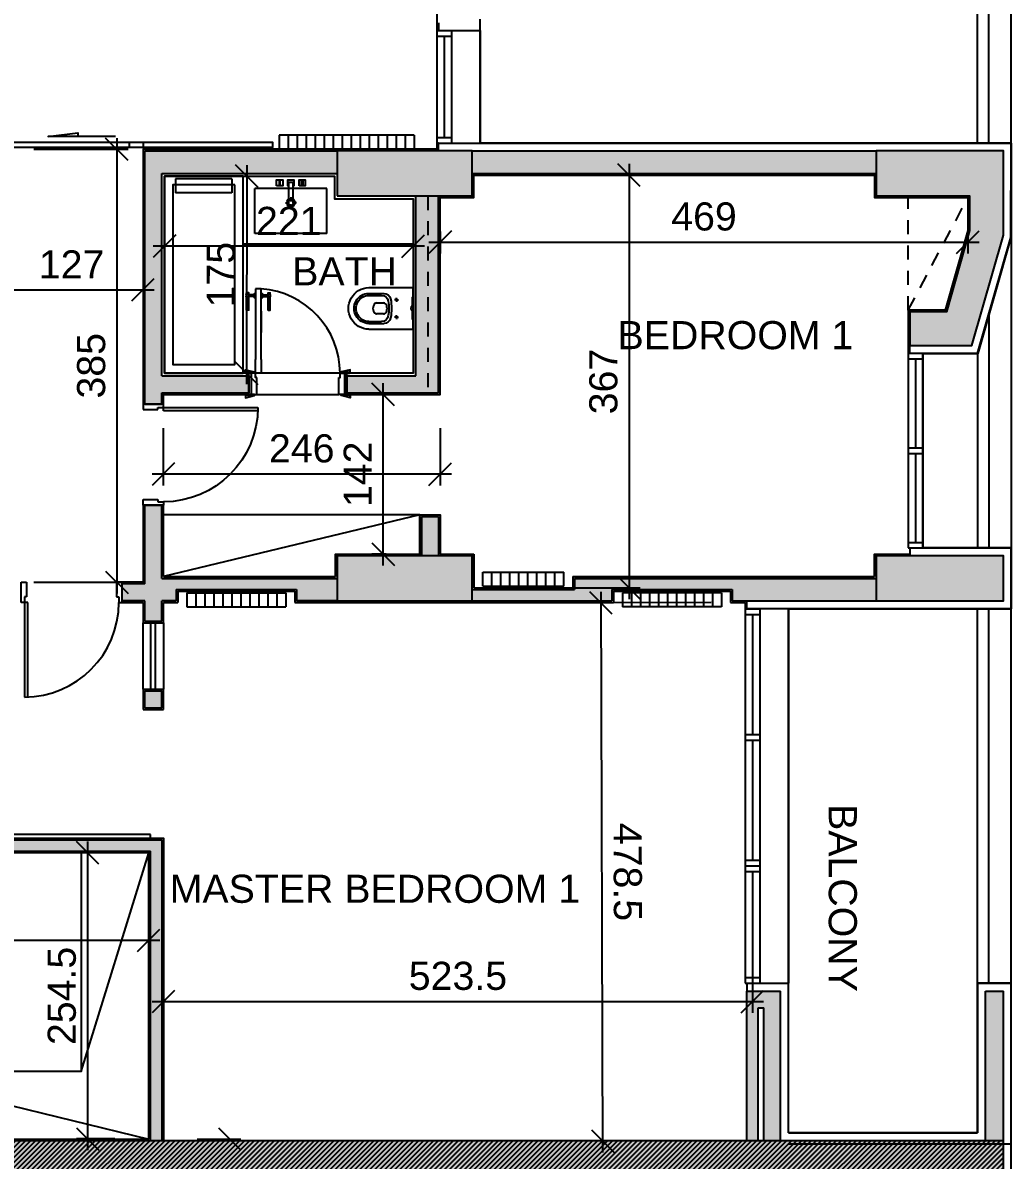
# Model space of a CAD drawing. Extents: x -1.7 to 43, y -165.8 to -101.1.
# Drawn here: x 33.12 to 41.91, y -139.58 to -129.47 of the extents above; entities that cross this region are included whole.
import ezdxf
from ezdxf.enums import TextEntityAlignment as Align

# ---------------------------------------------------------------- set-up
doc = ezdxf.new("R2010")
doc.units = 0
doc.header["$MEASUREMENT"] = 0
doc.header["$PDMODE"] = 35
doc.header["$PDSIZE"] = 0.3
doc.linetypes.add('HIDDEN2', pattern=[0.1875, 0.125, -0.0625])
doc.layers.get('0').update_dxf_attribs({"linetype": 'CONTINUOUS'})
doc.layers.get('DEFPOINTS').update_dxf_attribs({"linetype": 'CONTINUOUS'})
for name, color, linetype in [('04', 4, 'CONTINUOUS'), ('60%', 7, 'CONTINUOUS'), ('A-ALU', 9, 'CONTINUOUS'), ('A-AREAS', 6, 'CONTINUOUS'), ('A-BALUST', 1, 'CONTINUOUS'), ('a-dim', 3, 'CONTINUOUS'), ('A-DOORS', 1, 'CONTINUOUS'), ('A-HATCH-CONC', 8, 'CONTINUOUS'), ('A-NOMENCLATURE', 3, 'CONTINUOUS'), ('A-PLASTER', 8, 'CONTINUOUS'), ('A-PORTE', 1, 'CONTINUOUS'), ('A-PROJECTION', 9, 'CONTINUOUS'), ('a-revetement', 1, 'CONTINUOUS'), ('A-SECT-TILE', 12, 'CONTINUOUS'), ('A-WALL', 4, 'CONTINUOUS'), ('areaexe', 2, 'CONTINUOUS'), ('FURNITURE', 2, 'CONTINUOUS'), ('HATCH', 8, 'CONTINUOUS'), ('S-2ND-3RD-4-5-6TH$0$A-STR 2-3-4-5-6', 2, 'CONTINUOUS')]:
    doc.layers.add(name, color=color, linetype=linetype)
doc.styles.add('A100-STEXT', font='ARIAL.TTF', dxfattribs={"height": 0.25})
doc.dimstyles.new('A100-DIM', dxfattribs={"dimtxt": 0.25, "dimasz": 0.2, "dimexe": 0.1, "dimexo": 0.3, "dimgap": 0.1, "dimtad": 1, "dimlfac": 100, "dimrnd": 0.5, "dimdsep": 46, "dimtxsty": 'A100-STEXT', "dimblk1": 'OBLIQUE', "dimblk2": 'OBLIQUE', "dimsah": 1, "dimcen": -0.05, "dimdle": 0.1, "dimclrd": 15, "dimclre": 15, "dimclrt": 256, "dimadec": 0, "dimazin": 0, "dimtfac": 0.28, "dimtix": 1, "dimtmove": 2, "dimatfit": 3, "dimldrblk": 'OBLIQUE', "dimfxl": 0, "dimtolj": 1, "dimarcsym": 0})

# ---------------------------------------------------------------- blocks, each defined once
blk = doc.blocks.new('_OBLIQUE')
at = {"color": 0, "linetype": 'ByBlock'}
blk.add_line((-0.5, -0.5), (0.5, 0.5), dxfattribs=at)
blk = doc.blocks.new('P90E18D')
at = {"layer": 'A-PORTE'}
for p, q in [((0, 0), (0.05, 0)), ((0, -0.18), (0, 0)), ((0.05, 0), (0.05, -0.13)), ((0.9, 0), (0.85, 0)), ((0.85, 0), (0.85, -0.13)), ((0.9, -0.18), (0.9, 0)), ((0.03, -0.18), (0, -0.18)), ((0.06, -0.18), (0.02, -0.18)), ((0.05, -0.13), (0.03, -0.13)), ((0.03, -0.13), (0.03, -0.18)), ((0.03, -0.18), (0.03, -1.02)), ((0.06, -1.02), (0.06, -0.18)), ((0.85, -0.13), (0.87, -0.13)), ((0.87, -0.13), (0.87, -0.18)), ((0.87, -0.18), (0.9, -0.18))]:
    blk.add_line(p, q, dxfattribs=at)
blk.add_arc((0.03, -0.18), 0.84, 270, 360, dxfattribs=at)
blk = doc.blocks.new('*D183')
at = {"layer": '60%', "color": 15, "lineweight": -2}
for p, q in [((36.833, -131.325), (36.833, -131.521)), ((41.523, -131.325), (41.523, -131.521)), ((36.733, -131.421), (41.623, -131.421))]:
    blk.add_line(p, q, dxfattribs=at)
at = {"layer": 'DEFPOINTS', "color": 0}
for p in [(36.833, -131.025), (41.523, -131.025), (41.523, -131.421)]:
    blk.add_point(p, dxfattribs=at)
at = {"layer": '60%', "color": 15, "lineweight": -2, "xscale": 0.2, "yscale": 0.2, "zscale": 0.2, "rotation": 180}
blk.add_blockref('_OBLIQUE', (36.833, -131.421), dxfattribs=at)
at = {"layer": '60%', "color": 15, "lineweight": -2, "xscale": 0.2, "yscale": 0.2, "zscale": 0.2}
blk.add_blockref('_OBLIQUE', (41.523, -131.421), dxfattribs=at)
at = {"layer": '60%', "insert": (39.178, -131.194), "char_height": 0.25, "attachment_point": 5, "style": 'A100-STEXT'}
blk.add_mtext('\\A1;469', dxfattribs=at)
blk = doc.blocks.new('*D184')
at = {"layer": '60%', "color": 15, "lineweight": -2}
for p, q in [((38.512, -130.725), (38.512, -134.595)), ((37.433, -130.825), (38.612, -130.825)), ((37.433, -134.495), (38.612, -134.495))]:
    blk.add_line(p, q, dxfattribs=at)
at = {"layer": 'DEFPOINTS', "color": 0}
for p in [(37.133, -130.825), (37.133, -134.495), (38.512, -134.495)]:
    blk.add_point(p, dxfattribs=at)
at = {"layer": '60%', "color": 15, "lineweight": -2, "xscale": 0.2, "yscale": 0.2, "zscale": 0.2}
for p, rotation in [((38.512, -130.825), 90), ((38.512, -134.495), 270)]:
    blk.add_blockref('_OBLIQUE', p, dxfattribs=dict(at, rotation=rotation))
at = {"layer": '60%', "insert": (38.285, -132.66), "char_height": 0.25, "attachment_point": 5, "rotation": 90, "style": 'A100-STEXT'}
blk.add_mtext('\\A1;367', dxfattribs=at)
blk = doc.blocks.new('*D185')
at = {"layer": '60%', "color": 15, "lineweight": -2}
for p, q in [((38.279, -139.514), (38.263, -134.529)), ((39.243, -134.626), (38.163, -134.629)), ((39.258, -139.411), (38.178, -139.414))]:
    blk.add_line(p, q, dxfattribs=at)
at = {"layer": 'DEFPOINTS', "color": 0}
for p in [(38.263, -134.629), (39.543, -134.625), (39.558, -139.41)]:
    blk.add_point(p, dxfattribs=at)
at = {"layer": '60%', "color": 15, "lineweight": -2, "xscale": 0.2, "yscale": 0.2, "zscale": 0.2}
for p, rotation in [((38.263, -134.629), 90.17961000664454), ((38.278, -139.414), 270.1796100066445)]:
    blk.add_blockref('_OBLIQUE', p, dxfattribs=dict(at, rotation=rotation))
at = {"layer": '60%', "insert": (38.499, -137.021), "char_height": 0.25, "attachment_point": 5, "rotation": 270.1796, "style": 'A100-STEXT'}
blk.add_mtext('\\A1;478.5', dxfattribs=at)
blk = doc.blocks.new('*D186')
at = {"layer": '60%', "color": 15, "lineweight": -2}
for p, q in [((34.373, -137.02), (34.373, -138.274)), ((39.608, -137.02), (39.608, -138.274)), ((34.273, -138.174), (39.708, -138.174))]:
    blk.add_line(p, q, dxfattribs=at)
at = {"layer": 'DEFPOINTS', "color": 0}
for p in [(34.373, -136.72), (39.608, -136.72), (39.608, -138.174)]:
    blk.add_point(p, dxfattribs=at)
at = {"layer": '60%', "color": 15, "lineweight": -2, "xscale": 0.2, "yscale": 0.2, "zscale": 0.2, "rotation": 180}
blk.add_blockref('_OBLIQUE', (34.373, -138.174), dxfattribs=at)
at = {"layer": '60%', "color": 15, "lineweight": -2, "xscale": 0.2, "yscale": 0.2, "zscale": 0.2}
blk.add_blockref('_OBLIQUE', (39.608, -138.174), dxfattribs=at)
at = {"layer": '60%', "insert": (36.991, -137.946), "char_height": 0.25, "attachment_point": 5, "style": 'A100-STEXT'}
blk.add_mtext('\\A1;523.5', dxfattribs=at)
blk = doc.blocks.new('*D187')
at = {"layer": '60%', "color": 15, "lineweight": -2}
for p, q in [((33.7, -136.75), (33.7, -139.495)), ((33.943, -136.85), (33.6, -136.85)), ((33.943, -139.395), (33.6, -139.395))]:
    blk.add_line(p, q, dxfattribs=at)
at = {"layer": 'DEFPOINTS', "color": 0}
for p in [(34.243, -136.85), (33.7, -139.395), (34.243, -139.395)]:
    blk.add_point(p, dxfattribs=at)
at = {"layer": '60%', "color": 15, "lineweight": -2, "xscale": 0.2, "yscale": 0.2, "zscale": 0.2}
for p, rotation in [((33.7, -136.85), 90), ((33.7, -139.395), 270)]:
    blk.add_blockref('_OBLIQUE', p, dxfattribs=dict(at, rotation=rotation))
at = {"layer": '60%', "insert": (33.472, -138.123), "char_height": 0.25, "attachment_point": 5, "rotation": 90, "style": 'A100-STEXT'}
blk.add_mtext('\\A1;254.5', dxfattribs=at)
blk = doc.blocks.new('*D188')
at = {"layer": '60%', "color": 15, "lineweight": -2}
for p, q in [((31.173, -137.15), (31.173, -137.729)), ((34.243, -137.15), (34.243, -137.729)), ((34.343, -137.629), (31.073, -137.629))]:
    blk.add_line(p, q, dxfattribs=at)
at = {"layer": 'DEFPOINTS', "color": 0}
for p in [(31.173, -136.85), (34.243, -136.85), (31.173, -137.629)]:
    blk.add_point(p, dxfattribs=at)
at = {"layer": '60%', "color": 15, "lineweight": -2, "xscale": 0.2, "yscale": 0.2, "zscale": 0.2}
for p, rotation in [((31.173, -137.629), 179.9999999990579), ((34.243, -137.629), 359.999999999058)]:
    blk.add_blockref('_OBLIQUE', p, dxfattribs=dict(at, rotation=rotation))
at = {"layer": '60%', "insert": (32.708, -137.401), "char_height": 0.25, "attachment_point": 5, "style": 'A100-STEXT'}
blk.add_mtext('\\A1;307', dxfattribs=at)
blk = doc.blocks.new('*D195')
at = {"layer": '60%', "color": 15, "lineweight": -2}
for p, q in [((34.383, -131.335), (34.383, -131.557)), ((36.593, -131.335), (36.593, -131.557)), ((36.693, -131.457), (34.283, -131.457))]:
    blk.add_line(p, q, dxfattribs=at)
at = {"layer": 'DEFPOINTS', "color": 0}
for p in [(34.383, -131.035), (36.593, -131.035), (34.383, -131.457)]:
    blk.add_point(p, dxfattribs=at)
at = {"layer": '60%', "color": 15, "lineweight": -2, "xscale": 0.2, "yscale": 0.2, "zscale": 0.2}
for p, rotation in [((34.383, -131.457), 180.0000000011657), ((36.593, -131.457), 1.165707530503823e-09)]:
    blk.add_blockref('_OBLIQUE', p, dxfattribs=dict(at, rotation=rotation))
at = {"layer": '60%', "insert": (35.488, -131.232), "char_height": 0.25, "attachment_point": 5, "rotation": 0, "style": 'A100-STEXT'}
blk.add_mtext('\\A1;221', dxfattribs=at)
blk = doc.blocks.new('*D196')
at = {"layer": '60%', "color": 15, "lineweight": -2}
for p, q in [((35.116, -130.735), (35.112, -132.685)), ((34.896, -130.835), (35.015, -130.835)), ((34.893, -132.585), (35.012, -132.585))]:
    blk.add_line(p, q, dxfattribs=at)
at = {"layer": 'DEFPOINTS', "color": 0}
for p in [(35.196, -130.835), (35.112, -132.585), (35.193, -132.585)]:
    blk.add_point(p, dxfattribs=at)
at = {"layer": '60%', "color": 15, "lineweight": -2, "xscale": 0.2, "yscale": 0.2, "zscale": 0.2}
for p, rotation in [((35.115, -130.835), 89.89834804620119), ((35.112, -132.585), 269.8983480462012)]:
    blk.add_blockref('_OBLIQUE', p, dxfattribs=dict(at, rotation=rotation))
at = {"layer": '60%', "insert": (34.886, -131.71), "char_height": 0.25, "attachment_point": 5, "rotation": 89.8983, "style": 'A100-STEXT'}
blk.add_mtext('\\A1;175', dxfattribs=at)
blk = doc.blocks.new('*D201')
at = {"layer": '60%', "color": 15, "lineweight": -2}
for p, q in [((32.923, -130.895), (32.923, -131.944)), ((34.193, -130.895), (34.193, -131.944)), ((32.823, -131.844), (34.293, -131.844))]:
    blk.add_line(p, q, dxfattribs=at)
at = {"layer": 'DEFPOINTS', "color": 0}
for p in [(32.923, -130.595), (34.193, -130.595), (34.193, -131.844)]:
    blk.add_point(p, dxfattribs=at)
at = {"layer": '60%', "color": 15, "lineweight": -2, "xscale": 0.2, "yscale": 0.2, "zscale": 0.2, "rotation": 180}
blk.add_blockref('_OBLIQUE', (32.923, -131.844), dxfattribs=at)
at = {"layer": '60%', "color": 15, "lineweight": -2, "xscale": 0.2, "yscale": 0.2, "zscale": 0.2}
blk.add_blockref('_OBLIQUE', (34.193, -131.844), dxfattribs=at)
at = {"layer": '60%', "insert": (33.558, -131.619), "char_height": 0.25, "attachment_point": 5, "style": 'A100-STEXT'}
blk.add_mtext('\\A1;127', dxfattribs=at)
blk = doc.blocks.new('*D202')
at = {"layer": '60%', "color": 15, "lineweight": -2}
for p, q in [((33.96, -130.495), (33.96, -134.545)), ((33.223, -130.595), (34.06, -130.595)), ((33.223, -134.445), (34.06, -134.445))]:
    blk.add_line(p, q, dxfattribs=at)
at = {"layer": 'DEFPOINTS', "color": 0}
for p in [(32.923, -130.595), (32.923, -134.445), (33.96, -134.445)]:
    blk.add_point(p, dxfattribs=at)
at = {"layer": '60%', "color": 15, "lineweight": -2, "xscale": 0.2, "yscale": 0.2, "zscale": 0.2}
for p, rotation in [((33.96, -130.595), 90), ((33.96, -134.445), 270)]:
    blk.add_blockref('_OBLIQUE', p, dxfattribs=dict(at, rotation=rotation))
at = {"layer": '60%', "insert": (33.733, -132.52), "char_height": 0.25, "attachment_point": 5, "rotation": 90, "style": 'A100-STEXT'}
blk.add_mtext('\\A1;385', dxfattribs=at)
blk = doc.blocks.new('*D203')
at = {"layer": '60%', "color": 15, "lineweight": -2}
for p, q in [((36.327, -134.295), (36.327, -132.675)), ((36.353, -132.775), (36.227, -132.775)), ((36.353, -134.195), (36.227, -134.195))]:
    blk.add_line(p, q, dxfattribs=at)
at = {"layer": 'DEFPOINTS', "color": 0}
for p in [(36.327, -132.775), (36.653, -132.775), (36.653, -134.195)]:
    blk.add_point(p, dxfattribs=at)
at = {"layer": '60%', "color": 15, "lineweight": -2, "xscale": 0.2, "yscale": 0.2, "zscale": 0.2}
for p, rotation in [((36.327, -132.775), 90), ((36.327, -134.195), 270)]:
    blk.add_blockref('_OBLIQUE', p, dxfattribs=dict(at, rotation=rotation))
at = {"layer": '60%', "insert": (36.101, -133.485), "char_height": 0.25, "attachment_point": 5, "rotation": 90, "style": 'A100-STEXT'}
blk.add_mtext('\\A1;142', dxfattribs=at)
blk = doc.blocks.new('*D204')
at = {"layer": '60%', "color": 15, "lineweight": -2}
for p, q in [((34.373, -133.075), (34.373, -133.584)), ((36.833, -133.075), (36.833, -133.584)), ((36.933, -133.484), (34.273, -133.484))]:
    blk.add_line(p, q, dxfattribs=at)
at = {"layer": 'DEFPOINTS', "color": 0}
for p in [(34.373, -132.775), (36.833, -132.775), (34.373, -133.484)]:
    blk.add_point(p, dxfattribs=at)
at = {"layer": '60%', "color": 15, "lineweight": -2, "xscale": 0.2, "yscale": 0.2, "zscale": 0.2}
for p, rotation in [((34.373, -133.484), 179.9999999991957), ((36.833, -133.484), 359.9999999991957)]:
    blk.add_blockref('_OBLIQUE', p, dxfattribs=dict(at, rotation=rotation))
at = {"layer": '60%', "insert": (35.603, -133.256), "char_height": 0.25, "attachment_point": 5, "style": 'A100-STEXT'}
blk.add_mtext('\\A1;246', dxfattribs=at)

msp = doc.modelspace()

# ---------------------------------------------------------------- hatches: boundary and pattern name
at = {"layer": 'A-HATCH-CONC'}
h = msp.add_hatch(dxfattribs=at)
h.set_pattern_fill('ANSI31', color=256, scale=0.25, style=0)
h.set_pattern_definition([(45, (6e-11, -162.350143), (-0.022097087, 0.022097087), [])])
h.paths.add_polyline_path([(41.83837, -139.41014), (26.70837, -139.41014), (26.70837, -139.74014), (28.46837, -139.74014), (28.46837, -139.81014), (41.83837, -139.81014)])
h = msp.add_hatch(dxfattribs=at)
h.set_pattern_fill('ANSI31', color=256, scale=0.25, style=0)
h.set_pattern_definition([(45, (6e-11, -162.350143), (-0.022097087, 0.022097087), [])])
h.paths.add_polyline_path([(41.83837, -139.41014), (26.70837, -139.41014), (26.70837, -139.74014), (28.46837, -139.74014), (28.46837, -139.81014), (41.83837, -139.81014)])
at = {"layer": 'HATCH'}
h = msp.add_hatch(color=256, dxfattribs=at)
h.paths.add_polyline_path([(37.11837, -131.01014), (37.11837, -130.61014), (35.91837, -130.61014), (35.91837, -131.01014)])
h.paths.add_polyline_path([(35.91837, -130.81014), (35.91837, -130.61014), (34.20837, -130.61014), (34.20837, -132.86014), (34.35837, -132.86014), (34.35837, -132.76014), (35.13337, -132.76014), (35.13337, -132.61014), (34.35837, -132.61014), (34.35837, -130.81014)])
h.paths.add_polyline_path([(36.72337, -132.76014), (36.72337, -131.01014), (36.61837, -131.01014), (36.61837, -132.61014), (36.48337, -132.61014), (36.48337, -132.76014)])
h.paths.add_polyline_path([(36.81837, -132.76014), (36.81837, -131.01014), (36.72337, -131.01014), (36.72337, -132.76014)])
h.paths.add_polyline_path([(36.48337, -132.76014), (36.48337, -132.61014), (36.00337, -132.61014), (36.00337, -132.76014)])
h.paths.add_polyline_path([(36.81212, -130.90061), (36.81212, -131.00561), (36.74462, -131.00561), (36.74462, -130.90061)], flags=24)
for points in [[(40.70837, -130.61014), (37.11837, -130.61014), (37.11837, -130.81014), (40.70837, -130.81014)], [(41.83837, -130.61014), (40.70837, -130.61014), (40.70837, -131.01014), (41.53837, -131.01014), (41.53837, -131.31813), (41.33208, -132.04014), (41.00837, -132.04014), (41.00837, -132.34014), (41.55837, -132.34014), (41.83837, -131.36014)], [(36.81837, -133.86014), (36.66837, -133.86014), (36.66837, -134.21014), (36.81837, -134.21014)], [(37.11837, -134.21014), (35.91837, -134.21014), (35.91837, -134.61014), (37.11837, -134.61014)], [(41.83837, -134.21014), (40.70837, -134.21014), (40.70837, -134.61014), (41.83837, -134.61014)], [(34.35837, -135.41014), (34.20837, -135.41014), (34.20837, -135.56014), (34.35837, -135.56014)], [(34.25837, -136.83514), (34.25837, -139.41014), (34.35837, -139.41014), (34.35837, -136.73514), (32.75837, -136.73514), (32.75837, -136.83514)], [(39.85837, -138.08014), (39.55837, -138.08014), (39.55837, -139.41014), (39.65837, -139.41014), (39.65837, -138.23014), (39.70837, -138.23014), (39.70837, -139.41014), (39.85837, -139.41014)], [(41.67837, -139.41014), (41.83837, -139.41014), (41.83837, -138.08014), (41.67837, -138.08014)], [(41.83837, -139.41014), (26.70837, -139.41014), (26.70837, -139.74014), (28.46837, -139.74014), (28.46837, -139.81014), (41.83837, -139.81014)]]:
    msp.add_hatch(color=256, dxfattribs=at).paths.add_polyline_path(points)
h = msp.add_hatch(color=256, dxfattribs=at)
h.paths.add_polyline_path([(34.35837, -134.79014), (34.35837, -134.61014), (34.48712, -134.61014), (34.48712, -134.51014), (35.55712, -134.51014), (35.55712, -134.61014), (35.91837, -134.61014), (35.91837, -134.41014), (34.35837, -134.41014), (34.35837, -133.76014), (34.20837, -133.76014), (34.20837, -134.46014), (34.00837, -134.46014), (34.00837, -134.61014), (34.20837, -134.61014), (34.20837, -134.79014)])
h.paths.add_polyline_path([(35.33085, -134.40389), (35.33085, -134.51639), (35.26335, -134.51639), (35.26335, -134.40389)], flags=25)
h = msp.add_hatch(color=256, dxfattribs=at)
h.paths.add_polyline_path([(40.70837, -134.61014), (40.70837, -134.41014), (38.02837, -134.41014), (38.02837, -134.51014), (37.11837, -134.51014), (37.11837, -134.61014), (38.35961, -134.61014), (38.35961, -134.51014), (39.42961, -134.51014), (39.42961, -134.61014)])
h.paths.add_polyline_path([(39.23715, -134.40389), (39.23715, -134.51639), (39.16965, -134.51639), (39.16965, -134.40389)], flags=9)

# ---------------------------------------------------------------- linework, layer by layer
at = {"layer": '04'}
for p, q in [((36.60337, -130.47014), (35.40337, -130.47014)), ((35.40337, -130.47014), (35.40337, -130.59514)), ((35.48337, -130.47014), (35.48337, -130.59514)), ((35.56337, -130.47014), (35.56337, -130.59514)), ((35.64337, -130.47014), (35.64337, -130.59514)), ((35.72337, -130.47014), (35.72337, -130.59514)), ((35.80337, -130.47014), (35.80337, -130.59514)), ((35.88337, -130.47014), (35.88337, -130.59514)), ((35.96337, -130.47014), (35.96337, -130.59514)), ((36.04337, -130.47014), (36.04337, -130.59514)), ((36.12337, -130.47014), (36.12337, -130.59514)), ((36.20337, -130.47014), (36.20337, -130.59514)), ((36.28337, -130.47014), (36.28337, -130.59514)), ((36.36337, -130.47014), (36.36337, -130.59514)), ((36.44337, -130.47014), (36.44337, -130.59514)), ((36.52337, -130.47014), (36.52337, -130.59514)), ((36.60337, -130.47014), (36.60337, -130.59514)), ((36.60337, -130.59514), (35.40337, -130.59514)), ((37.21337, -134.35514), (37.93337, -134.35514)), ((37.21337, -134.48014), (37.21337, -134.35514)), ((37.29337, -134.48014), (37.29337, -134.35514)), ((37.37337, -134.48014), (37.37337, -134.35514)), ((37.45337, -134.48014), (37.45337, -134.35514)), ((37.53337, -134.48014), (37.53337, -134.35514)), ((37.61337, -134.48014), (37.61337, -134.35514)), ((37.69337, -134.48014), (37.69337, -134.35514)), ((37.77337, -134.48014), (37.77337, -134.35514)), ((37.85337, -134.48014), (37.85337, -134.35514)), ((37.93337, -134.48014), (37.93337, -134.35514)), ((34.48712, -134.51014), (34.48712, -134.61014)), ((35.55712, -134.51014), (35.55712, -134.61014)), ((37.21337, -134.48014), (37.93337, -134.48014)), ((38.35961, -134.51014), (38.35961, -134.61014)), ((39.42961, -134.51014), (39.42961, -134.61014)), ((34.58212, -134.53963), (35.46212, -134.53963)), ((34.58212, -134.53963), (34.58212, -134.66411)), ((34.66212, -134.53963), (34.66212, -134.66411)), ((34.74212, -134.53963), (34.74212, -134.66411)), ((34.82212, -134.53963), (34.82212, -134.66411)), ((34.90212, -134.53963), (34.90212, -134.66411)), ((34.98212, -134.53963), (34.98212, -134.66411)), ((35.06212, -134.53963), (35.06212, -134.66411)), ((35.14212, -134.53963), (35.14212, -134.66411)), ((35.22212, -134.53963), (35.22212, -134.66411)), ((35.30212, -134.53963), (35.30212, -134.66411)), ((35.38212, -134.53963), (35.38212, -134.66411)), ((35.46212, -134.53963), (35.46212, -134.66411)), ((35.46212, -134.53963), (35.46212, -134.66411)), ((39.33461, -134.53963), (38.45461, -134.53963)), ((38.45461, -134.53963), (38.45461, -134.66463)), ((38.45461, -134.53963), (38.45461, -134.66463)), ((38.53461, -134.53963), (38.53461, -134.66463)), ((38.61461, -134.53963), (38.61461, -134.66463)), ((38.69461, -134.53963), (38.69461, -134.66463)), ((38.77461, -134.53963), (38.77461, -134.66463)), ((38.85461, -134.53963), (38.85461, -134.66463)), ((38.93461, -134.53963), (38.93461, -134.66463)), ((39.01461, -134.53963), (39.01461, -134.66463)), ((39.09461, -134.53963), (39.09461, -134.66463)), ((39.17461, -134.53963), (39.17461, -134.66463)), ((39.25461, -134.53963), (39.25461, -134.66463)), ((39.33461, -134.53963), (39.33461, -134.66463)), ((34.58212, -134.66463), (35.46212, -134.66463)), ((39.33461, -134.66463), (38.45461, -134.66463))]:
    msp.add_line(p, q, dxfattribs=at)
at = {"layer": '04', "ltscale": 0.5}
for p, q in [((34.98213, -130.85827), (34.48213, -130.85827)), ((34.48213, -130.85827), (34.48213, -130.98327)), ((34.98213, -130.85827), (34.98213, -130.98327)), ((34.98213, -130.98327), (34.48213, -130.98327))]:
    msp.add_line(p, q, dxfattribs=at)
at = {"layer": 'A-ALU'}
for p, q in [((36.80337, -129.54014), (36.80337, -130.54014)), ((36.80337, -129.54014), (36.93337, -129.54014)), ((36.93337, -129.54014), (36.93337, -130.54014)), ((37.18837, -129.54014), (37.18837, -130.54014)), ((36.80337, -129.59015), (36.93337, -129.59015)), ((36.86837, -129.59015), (36.86837, -130.49015)), ((36.80337, -130.49015), (36.93337, -130.49015)), ((36.80337, -130.54014), (36.93337, -130.54014)), ((41.05837, -132.46014), (41.05837, -133.25014)), ((40.99337, -133.25014), (41.12337, -133.25014)), ((40.99337, -133.30014), (41.12337, -133.30014)), ((41.05837, -133.30014), (41.05837, -134.09014)), ((40.99337, -134.09014), (41.12337, -134.09014)), ((40.99337, -134.14014), (41.12337, -134.14014)), ((39.54337, -134.68014), (39.54337, -138.01014)), ((39.54337, -134.68014), (39.67337, -134.68014)), ((39.67337, -134.68014), (39.67337, -138.01014)), ((39.92837, -134.68014), (39.92837, -138.01014)), ((39.60837, -134.73015), (39.60837, -135.79848)), ((39.60837, -135.84848), (39.60837, -136.91682)), ((39.60837, -137.01682), (39.60837, -137.96015)), ((39.54337, -137.96015), (39.67337, -137.96015)), ((39.54337, -138.01014), (39.67337, -138.01014))]:
    msp.add_line(p, q, dxfattribs=at)
msp.add_lwpolyline([(34.07327, -130.53081), (35.34327, -130.53081), (35.34327, -130.58081), (34.07327, -130.58081)], close=True, dxfattribs=at)
for points in [[(40.99337, -132.41014), (40.99337, -134.14014)], [(41.12337, -132.41014), (40.99337, -132.41014)], [(41.12337, -132.46014), (40.99337, -132.46014)], [(41.12337, -132.41014), (41.12337, -134.14014)], [(39.54337, -134.73015), (39.67337, -134.73015)], [(39.54337, -135.79848), (39.67337, -135.79848)], [(39.54337, -135.84848), (39.67337, -135.84848)], [(39.54337, -136.91682), (39.67337, -136.91682)], [(39.54337, -136.96682), (39.67337, -136.96682)], [(39.54337, -137.01682), (39.67337, -137.01682)]]:
    msp.add_lwpolyline(points, dxfattribs=at)
at = {"layer": 'A-AREAS'}
for p, q in [((41.90837, -139.44014), (39.92837, -139.44014)), ((41.90837, -139.44014), (39.92837, -139.44014)), ((41.90837, -139.81014), (41.90837, -139.44014))]:
    msp.add_line(p, q, dxfattribs=at)
at = {"layer": 'A-BALUST'}
for p, q in [((41.60837, -130.54014), (41.60837, -126.92615)), ((41.70837, -130.54014), (41.70837, -126.87825)), ((41.70837, -132.06995), (41.70837, -134.14014)), ((41.60837, -132.41014), (41.60837, -134.14014)), ((41.60837, -138.01014), (41.60837, -134.68014)), ((41.70837, -138.01014), (41.70837, -134.68014))]:
    msp.add_line(p, q, dxfattribs=at)
at = {"layer": 'a-dim', "color": 15}
for p, q in [((40.22837, -139.34014), (40.67338, -139.34014)), ((34.67337, -139.39514), (35.06325, -139.39514))]:
    msp.add_line(p, q, dxfattribs=at)
at = {"layer": 'A-DOORS'}
for p, q in [((35.11337, -131.88681), (35.11337, -131.87231)), ((35.13287, -131.87181), (35.11387, -131.87181)), ((35.13337, -131.88681), (35.13337, -131.87231)), ((35.18337, -131.91481), (35.18337, -131.87881)), ((35.19337, -131.87681), (35.18537, -131.87681)), ((35.24337, -131.83681), (35.19337, -131.83681)), ((35.19337, -131.83681), (35.19337, -131.95681)), ((35.19337, -131.91681), (35.19337, -131.87681)), ((35.24337, -131.95681), (35.24337, -131.83681)), ((35.24337, -131.87681), (35.25137, -131.87681)), ((35.24337, -131.91681), (35.24337, -131.87681)), ((35.25337, -131.91481), (35.25337, -131.87881)), ((35.30337, -131.88681), (35.30337, -131.87231)), ((35.30387, -131.87181), (35.32287, -131.87181)), ((35.32337, -131.88681), (35.32337, -131.87231)), ((35.13637, -131.88681), (35.11037, -131.88681)), ((35.11037, -131.89181), (35.11037, -131.88681)), ((35.11037, -131.90681), (35.11037, -131.90181)), ((35.13637, -131.90681), (35.11037, -131.90681)), ((35.11337, -132.02631), (35.11337, -131.90681)), ((35.13337, -132.02631), (35.13337, -131.90681)), ((35.13637, -131.88931), (35.13637, -131.88681)), ((35.18337, -131.88931), (35.13637, -131.88931)), ((35.13637, -131.90681), (35.13637, -131.90431)), ((35.18337, -131.90431), (35.13637, -131.90431)), ((35.19337, -131.91681), (35.18537, -131.91681)), ((35.19337, -131.95681), (35.19337, -132.46514)), ((35.24337, -131.91681), (35.25137, -131.91681)), ((35.24337, -132.46514), (35.24337, -131.95681)), ((35.25337, -131.88931), (35.30037, -131.88931)), ((35.25337, -131.90431), (35.30037, -131.90431)), ((35.30037, -131.88681), (35.32637, -131.88681)), ((35.30037, -131.88931), (35.30037, -131.88681)), ((35.30037, -131.90681), (35.30037, -131.90431)), ((35.30037, -131.90681), (35.32637, -131.90681)), ((35.30337, -132.02631), (35.30337, -131.90681)), ((35.32337, -132.02631), (35.32337, -131.90681)), ((35.32637, -131.89181), (35.32637, -131.88681)), ((35.32637, -131.90681), (35.32637, -131.90181)), ((35.13287, -132.02681), (35.11387, -132.02681)), ((35.19337, -132.03381), (35.19337, -132.22514)), ((35.24337, -132.03381), (35.24337, -132.22514)), ((35.30387, -132.02681), (35.32287, -132.02681)), ((35.19337, -132.58514), (35.19337, -132.46514)), ((35.24337, -132.46514), (35.24337, -132.58514)), ((35.12437, -132.58514), (35.15237, -132.57614)), ((35.12437, -132.57614), (35.15237, -132.58514)), ((35.24337, -132.58514), (35.19337, -132.58514)), ((36.01237, -132.58514), (35.98437, -132.57614)), ((36.01237, -132.57614), (35.98437, -132.58514)), ((35.12437, -132.77514), (35.15237, -132.78414)), ((35.12437, -132.78414), (35.15237, -132.77514)), ((36.01237, -132.77514), (35.98437, -132.78414)), ((36.01237, -132.78414), (35.98437, -132.77514))]:
    msp.add_line(p, q, dxfattribs=at)
at = {"layer": 'A-DOORS', "color": 8}
for p, q in [((35.94337, -132.58514), (35.19337, -132.58514)), ((35.20337, -132.77514), (35.93337, -132.77514))]:
    msp.add_line(p, q, dxfattribs=at)
at = {"layer": 'A-DOORS'}
for points in [[(33.94777, -130.48067), (33.34959, -130.48067), (33.61445, -130.44797), (33.61445, -130.48067)], [(35.13337, -132.77514), (35.13337, -132.58514), (35.15337, -132.58514), (35.15337, -132.77514), (35.13337, -132.77514)], [(35.20337, -132.62514), (35.19337, -132.62514), (35.19337, -132.58514), (35.15337, -132.58514)], [(35.15337, -132.58514), (35.15337, -132.77514), (35.20337, -132.77514), (35.20337, -132.62514)], [(35.93337, -132.62514), (35.94337, -132.62514), (35.94337, -132.58514), (35.98337, -132.58514)], [(35.98337, -132.58514), (35.98337, -132.77514), (35.93337, -132.77514), (35.93337, -132.62514)], [(36.00337, -132.77514), (36.00337, -132.58514), (35.98337, -132.58514), (35.98337, -132.77514), (36.00337, -132.77514)]]:
    msp.add_lwpolyline(points, dxfattribs=at)
for points in [[(32.92337, -130.53081), (34.19337, -130.53081), (34.19337, -130.58081), (32.92337, -130.58081)], [(35.12437, -132.58514), (35.15237, -132.58514), (35.15237, -132.57614), (35.12437, -132.57614)], [(36.01237, -132.58514), (35.98437, -132.58514), (35.98437, -132.57614), (36.01237, -132.57614)], [(35.12437, -132.77514), (35.15237, -132.77514), (35.15237, -132.78414), (35.12437, -132.78414)], [(36.01237, -132.77514), (35.98437, -132.77514), (35.98437, -132.78414), (36.01237, -132.78414)]]:
    msp.add_lwpolyline(points, close=True, dxfattribs=at)
for points in [[(35.12337, -132.58514), (35.10837, -132.58514), (35.10837, -132.57514), (35.10337, -132.57514), (35.10337, -132.55514), (35.18159, -132.57479, -0.38176894), (35.18337, -132.57677), (35.18337, -132.58514), (35.15337, -132.58514), (35.15337, -132.57514), (35.12337, -132.57514), (35.12337, -132.58514)], [(36.01337, -132.58514), (36.02837, -132.58514), (36.02837, -132.57514), (36.03337, -132.57514), (36.03337, -132.55514), (35.95514, -132.57479, 0.38176894), (35.95337, -132.57677), (35.95337, -132.58514), (35.98337, -132.58514), (35.98337, -132.57514), (36.01337, -132.57514), (36.01337, -132.58514)], [(35.12337, -132.77514), (35.10837, -132.77514), (35.10837, -132.78514), (35.10337, -132.78514), (35.10337, -132.80514), (35.18159, -132.7855, 0.38176894), (35.18337, -132.78351), (35.18337, -132.77514), (35.15337, -132.77514), (35.15337, -132.78514), (35.12337, -132.78514), (35.12337, -132.77514)], [(36.01337, -132.77514), (36.02837, -132.77514), (36.02837, -132.78514), (36.03337, -132.78514), (36.03337, -132.80514), (35.95514, -132.7855, -0.38176894), (35.95337, -132.78351), (35.95337, -132.77514), (35.98337, -132.77514), (35.98337, -132.78514), (36.01337, -132.78514), (36.01337, -132.77514)]]:
    msp.add_lwpolyline(points, format="xyb", dxfattribs=at)
msp.add_arc((35.19337, -132.58514), 0.75, 0, 86.177446, dxfattribs=at)
at = {"layer": 'A-DOORS', "extrusion": (0, 0, -1)}
for centre, major_axis, start_param, end_param in [((35.11387, -131.87231), (0.000354, 0.000354), 3.92699082, 5.49778714), ((35.13287, -131.87231), (0.000354, -0.000354), 3.92699082, 5.49778714), ((35.18537, -131.87881), (0.00141, -0.00141), 2.35619449, 3.92699082), ((35.25137, -131.87881), (0.00141, 0.00141), 5.49778714, 7.06858347), ((35.30387, -131.87231), (0.000354, 0.000354), 3.92699082, 5.49778714), ((35.32287, -131.87231), (0.000354, -0.000354), 3.92699082, 5.49778714), ((35.10279, -131.89681), (0.00642, 0.00642), 0.20248457, 1.36831176), ((35.15437, -131.89681), (0.01379, -0.01379), 1.96140337, 2.75098561), ((35.18537, -131.91481), (0.00141, 0.00141), 2.35619449, 3.92699082), ((35.25137, -131.91481), (0.00141, -0.00141), -0.78539816, 0.78539816), ((35.28237, -131.89681), (0.01379, -0.01379), -1.18018929, -0.39060704), ((35.33395, -131.89681), (0.00642, 0.00642), 3.34407722, 4.50990441), ((35.11387, -132.02631), (0.000354, -0.000354), 0.78539816, 2.35619449), ((35.13287, -132.02631), (0.000354, -0.000354), -0.78539816, 0.78539816), ((35.30387, -132.02631), (0.000354, -0.000354), 0.78539816, 2.35619449), ((35.32287, -132.02631), (0.000354, -0.000354), -0.78539816, 0.78539816)]:
    msp.add_ellipse(centre, major_axis=major_axis, ratio=1, start_param=start_param, end_param=end_param, dxfattribs=at)
at = {"layer": 'A-PLASTER'}
for p, q in [((36.80337, -129.30353), (36.80337, -129.54014)), ((36.80337, -129.54014), (36.81837, -129.54014)), ((36.83337, -132.77514), (36.83337, -131.02514)), ((36.72337, -132.77514), (36.83337, -132.77514)), ((34.37337, -134.39514), (34.37337, -133.76014)), ((36.83337, -134.19514), (37.13337, -134.19514)), ((37.13337, -134.19514), (37.13337, -134.49514)), ((34.37337, -134.39514), (35.90337, -134.39514)), ((38.01337, -134.39514), (40.69337, -134.39514)), ((38.01337, -134.39514), (38.01337, -134.49514)), ((37.13337, -134.49514), (38.01337, -134.49514)), ((34.50212, -134.52514), (34.50212, -134.62514)), ((34.50212, -134.52514), (35.54212, -134.52514)), ((35.54212, -134.52514), (35.54212, -134.62514)), ((38.37461, -134.52514), (39.41461, -134.52514)), ((38.37461, -134.52514), (38.37461, -134.62514)), ((39.41461, -134.52514), (39.41461, -134.62514)), ((34.00837, -134.62514), (34.19337, -134.62514)), ((34.19337, -134.62514), (34.19337, -134.80514)), ((34.37337, -134.80514), (34.37337, -134.62514)), ((34.37337, -134.62514), (34.50212, -134.62514)), ((35.54212, -134.62514), (38.37461, -134.62514)), ((39.41461, -134.62514), (39.54337, -134.62514)), ((39.54337, -134.62514), (39.54337, -134.68014)), ((39.54337, -134.68014), (39.55837, -134.68014)), ((34.19337, -134.80514), (34.37337, -134.80514)), ((34.19337, -135.39514), (34.19337, -135.57514)), ((34.19337, -135.39514), (34.37337, -135.39514)), ((34.37337, -135.57514), (34.37337, -135.39514)), ((34.19337, -135.57514), (34.37337, -135.57514))]:
    msp.add_line(p, q, dxfattribs=at)
for points in [[(36.81837, -130.54014), (36.80337, -130.54014), (36.80337, -130.59514), (34.19337, -130.59514), (34.19337, -132.86014)], [(36.00337, -132.77514), (36.83337, -132.77514), (36.83337, -131.02514), (37.13337, -131.02514), (37.13337, -130.82514), (40.69337, -130.82514), (40.69337, -131.02514), (41.52337, -131.02514), (41.52337, -131.31603), (41.32076, -132.02514), (40.99337, -132.02514), (40.99337, -132.41014)], [(34.37337, -132.86014), (34.37337, -132.77514), (35.13337, -132.77514)], [(34.19337, -133.76014), (34.19337, -134.44514), (34.00837, -134.44514)], [(35.90337, -134.39514), (35.90337, -134.19514), (36.65337, -134.19514), (36.65337, -133.84514), (36.83337, -133.84514), (36.83337, -134.19514)], [(40.69337, -134.39514), (40.69337, -134.19514), (41.00837, -134.19514)], [(34.24337, -139.39514), (34.24337, -136.85014), (32.74337, -136.85014), (32.74337, -136.72014), (34.37337, -136.72014), (34.37337, -139.41014)]]:
    msp.add_lwpolyline(points, dxfattribs=at)
at = {"layer": 'A-PROJECTION'}
for p, q in [((41.90837, -130.54014), (41.90837, -126.78244)), ((41.90837, -131.36995), (41.90837, -134.14014)), ((41.60837, -138.01014), (41.60837, -134.68014)), ((41.60837, -138.01014), (41.60837, -134.68014)), ((41.90837, -138.01014), (41.90837, -134.68014))]:
    msp.add_line(p, q, dxfattribs=at)
at = {"layer": 'a-revetement'}
for p, q in [((37.18837, -129.54014), (37.18837, -129.43913)), ((36.81837, -129.47014), (36.81837, -129.54014)), ((36.81837, -129.54014), (37.18837, -129.54014)), ((36.81837, -130.54014), (41.90837, -130.54014)), ((36.81837, -130.61014), (36.81837, -130.54014)), ((41.90837, -130.54014), (41.90837, -131.36995)), ((41.90837, -131.36995), (41.61117, -132.41014)), ((41.00837, -132.41014), (41.00837, -132.34014)), ((41.61117, -132.41014), (41.00837, -132.41014)), ((41.00837, -134.14014), (41.90837, -134.14014)), ((41.00837, -134.14014), (41.00837, -134.21014)), ((41.90837, -134.14014), (41.90837, -134.68014)), ((41.90837, -134.68014), (39.55837, -134.68014)), ((39.55837, -138.01014), (39.92837, -138.01014)), ((39.55837, -138.01014), (39.55837, -138.08014)), ((39.92837, -139.34014), (39.92837, -138.01014)), ((41.60837, -139.34014), (41.60837, -138.01014)), ((41.60837, -138.01014), (41.90837, -138.01014)), ((41.90837, -139.85014), (41.90837, -138.01014)), ((39.92837, -139.34014), (41.60837, -139.34014))]:
    msp.add_line(p, q, dxfattribs=at)
at = {"layer": 'A-SECT-TILE'}
for points in [[(35.13337, -132.58514), (34.38337, -132.58514), (34.38337, -130.83514), (35.89337, -130.83514), (35.89337, -131.03514), (36.59337, -131.03514), (36.59337, -132.58514), (36.00337, -132.58514)], [(30.10837, -139.39514), (34.24337, -139.39514)]]:
    msp.add_lwpolyline(points, dxfattribs=at)
at = {"layer": 'A-WALL'}
for p, q in [((34.20837, -132.86014), (34.20837, -130.61014)), ((34.20837, -130.61014), (35.91837, -130.61014)), ((37.11837, -130.61014), (40.70837, -130.61014)), ((34.35837, -132.61014), (34.35837, -130.81014)), ((34.35837, -130.81014), (35.91837, -130.81014)), ((37.11837, -130.81014), (40.70837, -130.81014)), ((36.61837, -132.61014), (36.61837, -131.01014)), ((36.81837, -132.76014), (36.81837, -131.01014)), ((34.35837, -132.61014), (35.13337, -132.61014)), ((35.13337, -132.61014), (35.13337, -132.76014)), ((36.00337, -132.61014), (36.00337, -132.76014)), ((36.00337, -132.61014), (36.61837, -132.61014)), ((34.35837, -132.76014), (35.13337, -132.76014)), ((34.35837, -132.86014), (34.35837, -132.76014)), ((36.00337, -132.76014), (36.81837, -132.76014)), ((34.20837, -132.86014), (34.35837, -132.86014)), ((34.20837, -133.76014), (34.35837, -133.76014)), ((34.20837, -134.46014), (34.20837, -133.76014)), ((34.35837, -134.41014), (34.35837, -133.76014)), ((36.66837, -133.86014), (36.66837, -134.21014)), ((36.66837, -133.86014), (36.81837, -133.86014)), ((36.81837, -133.86014), (36.81837, -134.21014)), ((34.35837, -134.41014), (35.91837, -134.41014)), ((38.02837, -134.41014), (40.70837, -134.41014)), ((38.02837, -134.41014), (38.02837, -134.51014)), ((34.20837, -134.46014), (34.00837, -134.46014)), ((34.00837, -134.61014), (34.00837, -134.46014)), ((34.48712, -134.51014), (35.55712, -134.51014)), ((37.11837, -134.51014), (38.02837, -134.51014)), ((38.35961, -134.51014), (39.42961, -134.51014)), ((34.20837, -134.61014), (34.00837, -134.61014)), ((34.20837, -134.61014), (34.20837, -134.61014)), ((34.20837, -134.79014), (34.20837, -134.61014)), ((34.48712, -134.61014), (34.35837, -134.61014)), ((34.35837, -134.79014), (34.35837, -134.61014)), ((35.91837, -134.61014), (35.55712, -134.61014)), ((37.11837, -134.61014), (38.35961, -134.61014)), ((39.42961, -134.61014), (40.70837, -134.61014)), ((39.55837, -134.68014), (39.55837, -134.61014)), ((34.20837, -134.79014), (34.35837, -134.79014)), ((34.20837, -135.56014), (34.20837, -135.41014)), ((34.20837, -135.41014), (34.35837, -135.41014)), ((34.35837, -135.56014), (34.35837, -135.41014)), ((34.20837, -135.56014), (34.35837, -135.56014)), ((32.75837, -136.73514), (34.35837, -136.73514)), ((34.35837, -136.73514), (34.35837, -139.41014)), ((34.35837, -136.73514), (34.35837, -139.41014)), ((32.75837, -136.83514), (34.25837, -136.83514)), ((34.25837, -139.41014), (34.25837, -136.83514)), ((34.25837, -139.41014), (34.25837, -136.83514)), ((39.55837, -138.08014), (39.85837, -138.08014)), ((39.55837, -139.41014), (39.55837, -138.08014)), ((39.85837, -139.41014), (39.85837, -138.08014)), ((41.67837, -139.41014), (41.67837, -138.08014)), ((41.67837, -138.08014), (41.83837, -138.08014)), ((41.83837, -139.51014), (41.83837, -138.08014)), ((39.65837, -138.23014), (39.70837, -138.23014)), ((39.65837, -139.41014), (39.65837, -138.23014)), ((39.70837, -139.41014), (39.70837, -138.23014))]:
    msp.add_line(p, q, dxfattribs=at)
msp.add_lwpolyline([(41.83837, -139.41014), (26.70837, -139.41014), (26.70837, -139.74014), (28.46837, -139.74014), (28.46837, -139.81014), (41.83837, -139.81014)], close=True, dxfattribs=at)
at = {"layer": 'areaexe'}
for p, q in [((37.18837, -130.54014), (37.18837, -129.43913)), ((41.90837, -130.54014), (37.18837, -130.54014)), ((41.90568, -131.37937), (41.90837, -130.54014)), ((41.60837, -132.41014), (41.90568, -131.37937)), ((41.12337, -134.14014), (41.12337, -132.41014)), ((41.12337, -132.41014), (41.60837, -132.41014)), ((41.90837, -134.14014), (41.12337, -134.14014)), ((41.90837, -134.68014), (41.90837, -134.14014)), ((39.92837, -139.34014), (39.92837, -134.68014)), ((39.92837, -134.68014), (41.90837, -134.68014)), ((41.90837, -138.01014), (41.60837, -138.01014)), ((41.60837, -138.01014), (41.60837, -139.34014)), ((41.90837, -140.27014), (41.90837, -138.01014)), ((41.60837, -139.34014), (39.92837, -139.34014))]:
    msp.add_line(p, q, dxfattribs=at)
at = {"layer": 'FURNITURE', "color": 2}
for p, q in [((35.18744, -131.34397, 0), (35.18744, -130.94397, 0)), ((35.82594, -130.94397, 0), (35.18744, -130.94397, 0)), ((35.82594, -131.34397, 0), (35.82594, -130.94397, 0)), ((35.45801, -131.07038, 0), (35.4942, -131.07038, 0)), ((35.50669, -131.0217, 0), (35.50669, -131.0579, 0)), ((35.55537, -131.07038, 0), (35.51918, -131.07038, 0)), ((35.50669, -131.11906, 0), (35.50669, -131.08287, 0)), ((35.82594, -131.34397, 0), (35.18744, -131.34397, 0)), ((35.08337, -131.43514), (36.59337, -131.43514)), ((36.1993, -131.82514), (36.59337, -131.82514)), ((36.1993, -131.87632), (36.33423, -131.87632)), ((36.59337, -132.19514), (36.59337, -131.82514)), ((36.1993, -131.8942), (36.31308, -131.8942)), ((36.2678, -131.96177), (36.32916, -131.96177)), ((36.43401, -131.93264), (36.42703, -131.93264)), ((36.44501, -131.92164), (36.44501, -131.91466)), ((36.44501, -131.94364), (36.44501, -131.95063)), ((36.45601, -131.93264), (36.463, -131.93264)), ((36.32916, -132.05891), (36.2678, -132.05891)), ((36.44501, -132.07664), (36.44501, -132.06966)), ((36.1993, -132.12608), (36.31308, -132.12608)), ((36.1993, -132.14397), (36.33423, -132.14397)), ((36.43401, -132.08889), (36.42703, -132.08889)), ((36.44501, -132.09989), (36.44501, -132.10688)), ((36.45601, -132.08889), (36.463, -132.08889)), ((36.1993, -132.19514), (36.59337, -132.19514)), ((36.65337, -133.84514), (34.37337, -133.84514)), ((36.65337, -133.84514), (34.37337, -134.39514)), ((34.19337, -135.39514), (34.19337, -134.80514)), ((34.26337, -135.39514), (34.26337, -134.80514)), ((34.30337, -135.39514), (34.30337, -134.80514)), ((34.37337, -134.80514), (34.37337, -135.39514)), ((33.64337, -138.79514), (34.24337, -136.85014)), ((31.77337, -138.79514), (34.24337, -139.39514))]:
    msp.add_line(p, q, dxfattribs=at)
at = {"layer": 'FURNITURE', "color": 252, "linetype": 'HIDDEN2'}
for p, q in [((36.72337, -131.01014), (36.72337, -132.76014)), ((40.99337, -132.02514), (41.52337, -131.02514)), ((40.99337, -132.02514), (40.99337, -131.02514))]:
    msp.add_line(p, q, dxfattribs=at)
at = {"layer": 'FURNITURE', "color": 2}
for points in [[(35.08337, -130.83514), (34.38337, -130.83514), (34.38337, -132.58514), (35.08337, -132.58514)], [(35.00837, -130.91014), (34.45837, -130.91014), (34.45837, -132.51014), (35.00837, -132.51014)], [(36.58337, -132.10864), (36.59337, -132.10864), (36.59337, -131.91164), (36.58337, -131.91164)], [(34.25837, -136.68862), (33.02337, -136.68862), (33.02337, -136.73514), (34.25837, -136.73514)]]:
    msp.add_lwpolyline(points, close=True, dxfattribs=at)
at = {"layer": 'FURNITURE', "color": 2, "elevation": 0}
for points in [[(35.37919, -130.92134), (35.37919, -130.86634), (35.43419, -130.86634), (35.43419, -130.92134)], [(35.57919, -130.92134), (35.57919, -130.86634), (35.63419, -130.86634), (35.63419, -130.92134)], [(35.41169, -130.91134), (35.41169, -130.87634), (35.40169, -130.87634), (35.40169, -130.91134)], [(35.48919, -131.05384), (35.48919, -130.88884), (35.52419, -130.88884), (35.52419, -131.05384)], [(35.60169, -130.91134), (35.60169, -130.87634), (35.61169, -130.87634), (35.61169, -130.91134)]]:
    msp.add_lwpolyline(points, close=True, dxfattribs=at)
msp.add_lwpolyline([(35.48919, -130.92134), (35.47919, -130.92134), (35.47919, -130.86634), (35.53419, -130.86634), (35.53419, -130.92134), (35.52419, -130.92134)], dxfattribs=at)
at = {"layer": 'FURNITURE', "color": 2}
msp.add_lwpolyline([(33.64337, -136.85014), (33.64337, -138.79514), (31.77337, -138.79514), (31.77337, -136.85014)], dxfattribs=at)
for centre, radius in [((35.50669, -131.07038, 0), 0.03656), ((35.50669, -131.07038, 0), 0.02387), ((36.44501, -131.93264), 0.00653), ((36.44501, -132.08764), 0.00653)]:
    msp.add_circle(centre, radius, dxfattribs=at)
for centre, radius, start, end in [((36.2948, -132.01034), 0.05931, 133.383398, 226.616602), ((36.2678, -131.98177), 0.02, 90, 133.383398), ((36.32916, -131.99177), 0.03, 10.297995, 90), ((36.22696, -132.01034), 0.13387, 349.702005, 10.297995), ((36.2678, -132.03891), 0.02, 226.616602, 270), ((36.32916, -132.02891), 0.03, 270, 349.702005), ((36.60368, -132.01014), 0.03031, 132.075022, 227.924978)]:
    msp.add_arc(centre, radius, start, end, dxfattribs=at)
at = {"layer": 'FURNITURE', "color": 2, "extrusion": (0, 0, -1)}
for centre, major_axis, start_param, end_param in [((36.1993, -132.01014), (0, 0.185), 3.14159265, 6.28318531), ((36.1993, -132.01014), (0, 0.13382), 3.14159265, 6.28318531), ((36.33423, -131.93767), (0, -0.06135), 3.14159265, 4.52141456), ((36.1993, -132.01014), (0, 0.11594), 3.14159265, 6.28318531), ((36.31308, -131.95555), (0, 0.06135), 0, 1.420522), ((35.9605, -132.01014), (0, 0.42598), 1.420522, 1.72107066), ((35.96762, -132.01014), (0, 0.44316), 1.37982191, 1.76177075), ((36.31308, -132.06473), (0, 0.06135), 1.72107066, 3.14159265), ((36.33423, -132.08262), (0, 0.06135), 1.76177075, 3.14159265)]:
    msp.add_ellipse(centre, major_axis=major_axis, ratio=0.97798541, start_param=start_param, end_param=end_param, dxfattribs=at)
at = {"layer": 'S-2ND-3RD-4-5-6TH$0$A-STR 2-3-4-5-6'}
for points in [[(35.91837, -131.01014), (37.11837, -131.01014), (37.11837, -130.61014), (35.91837, -130.61014)], [(40.70837, -130.61014), (40.70837, -131.01014), (41.53837, -131.01014), (41.53837, -131.31813), (41.33208, -132.04014), (41.00837, -132.04014), (41.00837, -132.34014), (41.55837, -132.34014), (41.83837, -131.36014), (41.83837, -130.61014)], [(35.91837, -134.61014), (37.11837, -134.61014), (37.11837, -134.21014), (35.91837, -134.21014)], [(40.70837, -134.61014), (41.83837, -134.61014), (41.83837, -134.21014), (40.70837, -134.21014)], [(41.83837, -139.41014), (26.70837, -139.41014), (26.70837, -139.74014), (28.46837, -139.74014), (28.46837, -139.81014), (41.83837, -139.81014)], [(41.83837, -139.41014), (26.70837, -139.41014), (26.70837, -139.74014), (28.46837, -139.74014), (28.46837, -139.81014), (41.83837, -139.81014)]]:
    msp.add_lwpolyline(points, close=True, dxfattribs=at)

# ---------------------------------------------------------------- block references
at = {"layer": 'a-dim', "color": 15, "xscale": 0.2, "yscale": 0.2, "zscale": 0.2, "rotation": 270}
msp.add_blockref('_OBLIQUE', (34.96325, -139.39514), dxfattribs=at)
at = {"layer": 'A-DOORS', "xscale": -1, "rotation": 90.00000000021167}
msp.add_blockref('P90E18D', (34.19337, -132.86014), dxfattribs=at)
at = {"layer": 'A-DOORS'}
msp.add_blockref('P90E18D', (33.10837, -134.44514), dxfattribs=at)

# ---------------------------------------------------------------- texts
at = {"layer": 'A-NOMENCLATURE', "style": 'A100-STEXT'}
for s, p in [('BATH', (35.98411, -131.6803)), ('BEDROOM 1', (39.45749, -132.24747)), ('MASTER BEDROOM 1', (36.25327, -137.17016))]:
    msp.add_text(s, height=0.25, dxfattribs=at).set_placement(p, align=Align.MIDDLE)
msp.add_text('BALCONY', height=0.25, rotation=270, dxfattribs=at).set_placement((40.41183, -137.25214), align=Align.MIDDLE)

# ---------------------------------------------------------------- dimensions: what is measured, and where the dimension line sits
at = {"layer": '60%'}
for p1, p2, distance, picture, middle in [((32.92337, -130.59514), (32.92337, -134.44514), 1.03703, '*D202', (33.73267, -132.52014)), ((32.92337, -130.59514), (34.19337, -130.59514), -1.24887, '*D201', (33.55837, -131.6185)), ((35.19647, -130.83514), (35.19337, -132.58514), -0.0811, '*D196', (34.88618, -131.7096)), ((37.13337, -130.82514), (37.13337, -134.49514), 1.37907, '*D184', (38.28471, -132.66014)), ((36.59337, -131.03514), (34.38337, -131.03514), 0.42213, '*D195', (35.48837, -131.23176)), ((36.83337, -131.02514), (41.52337, -131.02514), -0.3962, '*D183', (39.17837, -131.1937)), ((36.65337, -134.19514), (36.65337, -132.77514), 0.32637, '*D203', (36.10149, -133.48514)), ((36.83337, -132.77514), (34.37337, -132.77514), 0.70897, '*D204', (35.60337, -133.25647)), ((39.55837, -139.41014), (39.54337, -134.62514), 1.27992, '*D185', (38.49859, -137.02094)), ((34.37337, -136.72014), (39.60837, -136.72014), -1.45408, '*D186', (36.99087, -137.9465)), ((34.24337, -136.85014), (34.24337, -139.39514), -0.54349, '*D187', (33.47223, -138.12264)), ((34.24337, -136.85014), (31.17337, -136.85014), 0.77864, '*D188', (32.70837, -137.40105))]:
    dim = msp.add_aligned_dim(p1=p1, p2=p2, distance=distance, dimstyle='A100-DIM', dxfattribs=at)
    dim.commit()
    dim.dimension.update_dxf_attribs({"geometry": picture, "text_midpoint": middle})

doc.saveas('drawing.dxf')
